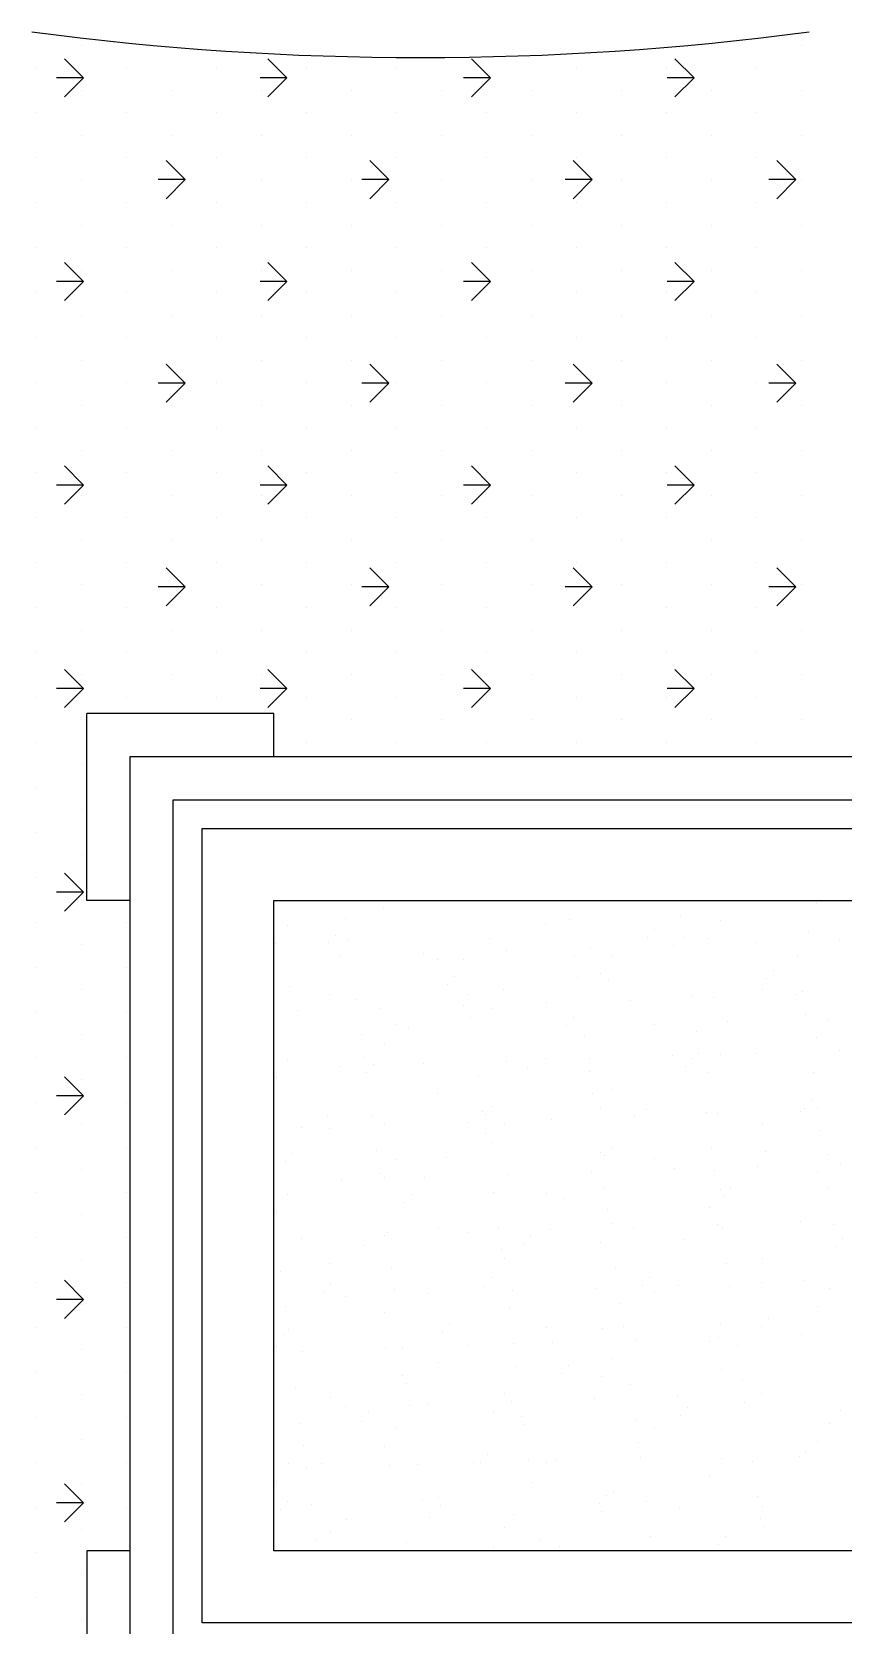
# Model space of a CAD drawing. Header units: inches. Extents: x 10.1 to 52.6, y 12.1 to 36.9.
# Drawn here: x 39.604 to 40.168, y 24.965 to 26.072 of the extents above; entities that cross this region are included whole.
import ezdxf

# ---------------------------------------------------------------- set-up
doc = ezdxf.new("R2010")
doc.units = ezdxf.units.IN
doc.header["$MEASUREMENT"] = 0
doc.layers.add('02', color=2, linetype='Continuous')
doc.layers.add('4', color=4, linetype='Continuous')

msp = doc.modelspace()

# ---------------------------------------------------------------- linework, layer by layer
at = {"layer": '02'}
for p, q in [((39.639, 26.0629), (39.639, 26.0629)), ((40.0765, 26.0629), (40.0765, 26.0629)), ((40.139, 26.0629), (40.139, 26.0629)), ((39.6077, 26.0473), (39.6077, 26.0473)), ((39.6401, 26.0402), (39.6269, 26.0534)), ((39.6702, 26.0473), (39.6702, 26.0473)), ((39.7327, 26.0473), (39.7327, 26.0473)), ((39.7815, 26.0402), (39.7683, 26.0534)), ((39.7952, 26.0473), (39.7952, 26.0473)), ((39.8577, 26.0473), (39.8577, 26.0473)), ((39.923, 26.0402), (39.9097, 26.0534)), ((39.9202, 26.0473), (39.9202, 26.0473)), ((39.9827, 26.0473), (39.9827, 26.0473)), ((40.0452, 26.0473), (40.0452, 26.0473)), ((40.0644, 26.0402), (40.0511, 26.0534)), ((40.1077, 26.0473), (40.1077, 26.0473)), ((39.6401, 26.0402), (39.6214, 26.0402)), ((39.6401, 26.0402), (39.6269, 26.0269)), ((39.7815, 26.0402), (39.7628, 26.0402)), ((39.7815, 26.0402), (39.7683, 26.0269)), ((39.923, 26.0402), (39.9042, 26.0402)), ((39.923, 26.0402), (39.9097, 26.0269)), ((40.0644, 26.0402), (40.0456, 26.0402)), ((40.0644, 26.0402), (40.0511, 26.0269)), ((39.639, 26.0316), (39.639, 26.0316)), ((39.7015, 26.0316), (39.7015, 26.0316)), ((39.764, 26.0316), (39.764, 26.0316)), ((39.8265, 26.0316), (39.8265, 26.0316)), ((39.889, 26.0316), (39.889, 26.0316)), ((39.9515, 26.0316), (39.9515, 26.0316)), ((40.014, 26.0316), (40.014, 26.0316)), ((40.0765, 26.0316), (40.0765, 26.0316)), ((40.139, 26.0316), (40.139, 26.0316)), ((39.6077, 26.016), (39.6077, 26.016)), ((39.6702, 26.016), (39.6702, 26.016)), ((39.7327, 26.016), (39.7327, 26.016)), ((39.7952, 26.016), (39.7952, 26.016)), ((39.8577, 26.016), (39.8577, 26.016)), ((39.9202, 26.016), (39.9202, 26.016)), ((39.9827, 26.016), (39.9827, 26.016)), ((40.0452, 26.016), (40.0452, 26.016)), ((40.1077, 26.016), (40.1077, 26.016)), ((39.639, 26.0004), (39.639, 26.0004)), ((39.7015, 26.0004), (39.7015, 26.0004)), ((39.764, 26.0004), (39.764, 26.0004)), ((39.8265, 26.0004), (39.8265, 26.0004)), ((39.889, 26.0004), (39.889, 26.0004)), ((39.9515, 26.0004), (39.9515, 26.0004)), ((40.014, 26.0004), (40.014, 26.0004)), ((40.0765, 26.0004), (40.0765, 26.0004)), ((40.139, 26.0004), (40.139, 26.0004)), ((39.6077, 25.9848), (39.6077, 25.9848)), ((39.6702, 25.9848), (39.6702, 25.9848)), ((39.7108, 25.9695), (39.6976, 25.9827)), ((39.7327, 25.9848), (39.7327, 25.9848)), ((39.7952, 25.9848), (39.7952, 25.9848)), ((39.8523, 25.9695), (39.839, 25.9827)), ((39.8577, 25.9848), (39.8577, 25.9848)), ((39.9202, 25.9848), (39.9202, 25.9848)), ((39.9937, 25.9695), (39.9804, 25.9827)), ((39.9827, 25.9848), (39.9827, 25.9848)), ((40.0452, 25.9848), (40.0452, 25.9848)), ((40.1077, 25.9848), (40.1077, 25.9848)), ((40.1351, 25.9695), (40.1218, 25.9827)), ((39.639, 25.9691), (39.639, 25.9691)), ((39.7108, 25.9695), (39.6921, 25.9695)), ((39.7108, 25.9695), (39.6976, 25.9562)), ((39.7015, 25.9691), (39.7015, 25.9691)), ((39.764, 25.9691), (39.764, 25.9691)), ((39.8265, 25.9691), (39.8265, 25.9691)), ((39.8523, 25.9695), (39.8335, 25.9695)), ((39.8523, 25.9695), (39.839, 25.9562)), ((39.889, 25.9691), (39.889, 25.9691)), ((39.9515, 25.9691), (39.9515, 25.9691)), ((39.9937, 25.9695), (39.9749, 25.9695)), ((39.9937, 25.9695), (39.9804, 25.9562)), ((40.014, 25.9691), (40.014, 25.9691)), ((40.0765, 25.9691), (40.0765, 25.9691)), ((40.1351, 25.9695), (40.1163, 25.9695)), ((40.1351, 25.9695), (40.1218, 25.9562)), ((40.139, 25.9691), (40.139, 25.9691)), ((39.6077, 25.9535), (39.6077, 25.9535)), ((39.6702, 25.9535), (39.6702, 25.9535)), ((39.7327, 25.9535), (39.7327, 25.9535)), ((39.7952, 25.9535), (39.7952, 25.9535)), ((39.8577, 25.9535), (39.8577, 25.9535)), ((39.9202, 25.9535), (39.9202, 25.9535)), ((39.9827, 25.9535), (39.9827, 25.9535)), ((40.0452, 25.9535), (40.0452, 25.9535)), ((40.1077, 25.9535), (40.1077, 25.9535)), ((39.639, 25.9379), (39.639, 25.9379)), ((39.7015, 25.9379), (39.7015, 25.9379)), ((39.764, 25.9379), (39.764, 25.9379)), ((39.8265, 25.9379), (39.8265, 25.9379)), ((39.889, 25.9379), (39.889, 25.9379)), ((39.9515, 25.9379), (39.9515, 25.9379)), ((40.014, 25.9379), (40.014, 25.9379)), ((40.0765, 25.9379), (40.0765, 25.9379)), ((40.139, 25.9379), (40.139, 25.9379)), ((39.6077, 25.9223), (39.6077, 25.9223)), ((39.6401, 25.8988), (39.6269, 25.912)), ((39.6702, 25.9223), (39.6702, 25.9223)), ((39.7327, 25.9223), (39.7327, 25.9223)), ((39.7815, 25.8988), (39.7683, 25.912)), ((39.7952, 25.9223), (39.7952, 25.9223)), ((39.8577, 25.9223), (39.8577, 25.9223)), ((39.923, 25.8988), (39.9097, 25.912)), ((39.9202, 25.9223), (39.9202, 25.9223)), ((39.9827, 25.9223), (39.9827, 25.9223)), ((40.0452, 25.9223), (40.0452, 25.9223)), ((40.0644, 25.8988), (40.0511, 25.912)), ((40.1077, 25.9223), (40.1077, 25.9223)), ((39.639, 25.9066), (39.639, 25.9066)), ((39.7015, 25.9066), (39.7015, 25.9066)), ((39.764, 25.9066), (39.764, 25.9066)), ((39.8265, 25.9066), (39.8265, 25.9066)), ((39.889, 25.9066), (39.889, 25.9066)), ((39.9515, 25.9066), (39.9515, 25.9066)), ((40.014, 25.9066), (40.014, 25.9066)), ((40.0765, 25.9066), (40.0765, 25.9066)), ((40.139, 25.9066), (40.139, 25.9066)), ((39.6077, 25.891), (39.6077, 25.891)), ((39.6401, 25.8988), (39.6214, 25.8988)), ((39.6401, 25.8988), (39.6269, 25.8855)), ((39.6702, 25.891), (39.6702, 25.891)), ((39.7327, 25.891), (39.7327, 25.891)), ((39.7815, 25.8988), (39.7628, 25.8988)), ((39.7815, 25.8988), (39.7683, 25.8855)), ((39.7952, 25.891), (39.7952, 25.891)), ((39.8577, 25.891), (39.8577, 25.891)), ((39.923, 25.8988), (39.9042, 25.8988)), ((39.923, 25.8988), (39.9097, 25.8855)), ((39.9202, 25.891), (39.9202, 25.891)), ((39.9827, 25.891), (39.9827, 25.891)), ((40.0452, 25.891), (40.0452, 25.891)), ((40.0644, 25.8988), (40.0456, 25.8988)), ((40.0644, 25.8988), (40.0511, 25.8855)), ((40.1077, 25.891), (40.1077, 25.891)), ((39.639, 25.8754), (39.639, 25.8754)), ((39.7015, 25.8754), (39.7015, 25.8754)), ((39.764, 25.8754), (39.764, 25.8754)), ((39.8265, 25.8754), (39.8265, 25.8754)), ((39.889, 25.8754), (39.889, 25.8754)), ((39.9515, 25.8754), (39.9515, 25.8754)), ((40.014, 25.8754), (40.014, 25.8754)), ((40.0765, 25.8754), (40.0765, 25.8754)), ((40.139, 25.8754), (40.139, 25.8754)), ((39.6077, 25.8598), (39.6077, 25.8598)), ((39.6702, 25.8598), (39.6702, 25.8598)), ((39.7327, 25.8598), (39.7327, 25.8598)), ((39.7952, 25.8598), (39.7952, 25.8598)), ((39.8577, 25.8598), (39.8577, 25.8598)), ((39.9202, 25.8598), (39.9202, 25.8598)), ((39.9827, 25.8598), (39.9827, 25.8598)), ((40.0452, 25.8598), (40.0452, 25.8598)), ((40.1077, 25.8598), (40.1077, 25.8598)), ((39.639, 25.8441), (39.639, 25.8441)), ((39.7108, 25.828), (39.6976, 25.8413)), ((39.7015, 25.8441), (39.7015, 25.8441)), ((39.764, 25.8441), (39.764, 25.8441)), ((39.8265, 25.8441), (39.8265, 25.8441)), ((39.8523, 25.828), (39.839, 25.8413)), ((39.889, 25.8441), (39.889, 25.8441)), ((39.9515, 25.8441), (39.9515, 25.8441)), ((39.9937, 25.828), (39.9804, 25.8413)), ((40.014, 25.8441), (40.014, 25.8441)), ((40.0765, 25.8441), (40.0765, 25.8441)), ((40.1351, 25.828), (40.1218, 25.8413)), ((40.139, 25.8441), (40.139, 25.8441)), ((39.6077, 25.8285), (39.6077, 25.8285)), ((39.6702, 25.8285), (39.6702, 25.8285)), ((39.7108, 25.828), (39.6921, 25.828)), ((39.7108, 25.828), (39.6976, 25.8148)), ((39.7327, 25.8285), (39.7327, 25.8285)), ((39.7952, 25.8285), (39.7952, 25.8285)), ((39.8523, 25.828), (39.8335, 25.828)), ((39.8523, 25.828), (39.839, 25.8148)), ((39.8577, 25.8285), (39.8577, 25.8285)), ((39.9202, 25.8285), (39.9202, 25.8285)), ((39.9937, 25.828), (39.9749, 25.828)), ((39.9937, 25.828), (39.9804, 25.8148)), ((39.9827, 25.8285), (39.9827, 25.8285)), ((40.0452, 25.8285), (40.0452, 25.8285)), ((40.1077, 25.8285), (40.1077, 25.8285)), ((40.1351, 25.828), (40.1163, 25.828)), ((40.1351, 25.828), (40.1218, 25.8148)), ((39.639, 25.8129), (39.639, 25.8129)), ((39.7015, 25.8129), (39.7015, 25.8129)), ((39.764, 25.8129), (39.764, 25.8129)), ((39.8265, 25.8129), (39.8265, 25.8129)), ((39.889, 25.8129), (39.889, 25.8129)), ((39.9515, 25.8129), (39.9515, 25.8129)), ((40.014, 25.8129), (40.014, 25.8129)), ((40.0765, 25.8129), (40.0765, 25.8129)), ((40.139, 25.8129), (40.139, 25.8129)), ((39.6077, 25.7973), (39.6077, 25.7973)), ((39.6702, 25.7973), (39.6702, 25.7973)), ((39.7327, 25.7973), (39.7327, 25.7973)), ((39.7952, 25.7973), (39.7952, 25.7973)), ((39.8577, 25.7973), (39.8577, 25.7973)), ((39.9202, 25.7973), (39.9202, 25.7973)), ((39.9827, 25.7973), (39.9827, 25.7973)), ((40.0452, 25.7973), (40.0452, 25.7973)), ((40.1077, 25.7973), (40.1077, 25.7973)), ((39.639, 25.7816), (39.639, 25.7816)), ((39.7015, 25.7816), (39.7015, 25.7816)), ((39.764, 25.7816), (39.764, 25.7816)), ((39.8265, 25.7816), (39.8265, 25.7816)), ((39.889, 25.7816), (39.889, 25.7816)), ((39.9515, 25.7816), (39.9515, 25.7816)), ((40.014, 25.7816), (40.014, 25.7816)), ((40.0765, 25.7816), (40.0765, 25.7816)), ((40.139, 25.7816), (40.139, 25.7816)), ((39.6401, 25.7573), (39.6269, 25.7706)), ((39.7815, 25.7573), (39.7683, 25.7706)), ((39.923, 25.7573), (39.9097, 25.7706)), ((40.0644, 25.7573), (40.0511, 25.7706)), ((39.6077, 25.766), (39.6077, 25.766)), ((39.6401, 25.7573), (39.6214, 25.7573)), ((39.6401, 25.7573), (39.6269, 25.7441)), ((39.6702, 25.766), (39.6702, 25.766)), ((39.7327, 25.766), (39.7327, 25.766)), ((39.7815, 25.7573), (39.7628, 25.7573)), ((39.7815, 25.7573), (39.7683, 25.7441)), ((39.7952, 25.766), (39.7952, 25.766)), ((39.8577, 25.766), (39.8577, 25.766)), ((39.923, 25.7573), (39.9042, 25.7573)), ((39.923, 25.7573), (39.9097, 25.7441)), ((39.9202, 25.766), (39.9202, 25.766)), ((39.9827, 25.766), (39.9827, 25.766)), ((40.0452, 25.766), (40.0452, 25.766)), ((40.0644, 25.7573), (40.0456, 25.7573)), ((40.0644, 25.7573), (40.0511, 25.7441)), ((40.1077, 25.766), (40.1077, 25.766)), ((39.639, 25.7504), (39.639, 25.7504)), ((39.7015, 25.7504), (39.7015, 25.7504)), ((39.764, 25.7504), (39.764, 25.7504)), ((39.8265, 25.7504), (39.8265, 25.7504)), ((39.889, 25.7504), (39.889, 25.7504)), ((39.9515, 25.7504), (39.9515, 25.7504)), ((40.014, 25.7504), (40.014, 25.7504)), ((40.0765, 25.7504), (40.0765, 25.7504)), ((40.139, 25.7504), (40.139, 25.7504)), ((39.6077, 25.7348), (39.6077, 25.7348)), ((39.6702, 25.7348), (39.6702, 25.7348)), ((39.7327, 25.7348), (39.7327, 25.7348)), ((39.7952, 25.7348), (39.7952, 25.7348)), ((39.8577, 25.7348), (39.8577, 25.7348)), ((39.9202, 25.7348), (39.9202, 25.7348)), ((39.9827, 25.7348), (39.9827, 25.7348)), ((40.0452, 25.7348), (40.0452, 25.7348)), ((40.1077, 25.7348), (40.1077, 25.7348)), ((39.639, 25.7191), (39.639, 25.7191)), ((39.7015, 25.7191), (39.7015, 25.7191)), ((39.764, 25.7191), (39.764, 25.7191)), ((39.8265, 25.7191), (39.8265, 25.7191)), ((39.889, 25.7191), (39.889, 25.7191)), ((39.9515, 25.7191), (39.9515, 25.7191)), ((40.014, 25.7191), (40.014, 25.7191)), ((40.0765, 25.7191), (40.0765, 25.7191)), ((40.139, 25.7191), (40.139, 25.7191)), ((39.6077, 25.7035), (39.6077, 25.7035)), ((39.6702, 25.7035), (39.6702, 25.7035)), ((39.7327, 25.7035), (39.7327, 25.7035)), ((39.7952, 25.7035), (39.7952, 25.7035)), ((39.8577, 25.7035), (39.8577, 25.7035)), ((39.9202, 25.7035), (39.9202, 25.7035)), ((39.9827, 25.7035), (39.9827, 25.7035)), ((40.0452, 25.7035), (40.0452, 25.7035)), ((40.1077, 25.7035), (40.1077, 25.7035)), ((39.7108, 25.6866), (39.6976, 25.6999)), ((39.8523, 25.6866), (39.839, 25.6999)), ((39.9937, 25.6866), (39.9804, 25.6999)), ((40.1351, 25.6866), (40.1218, 25.6999)), ((39.639, 25.6879), (39.639, 25.6879)), ((39.7108, 25.6866), (39.6921, 25.6866)), ((39.7108, 25.6866), (39.6976, 25.6734)), ((39.7015, 25.6879), (39.7015, 25.6879)), ((39.764, 25.6879), (39.764, 25.6879)), ((39.8265, 25.6879), (39.8265, 25.6879)), ((39.8523, 25.6866), (39.8335, 25.6866)), ((39.8523, 25.6866), (39.839, 25.6734)), ((39.889, 25.6879), (39.889, 25.6879)), ((39.9515, 25.6879), (39.9515, 25.6879)), ((39.9937, 25.6866), (39.9749, 25.6866)), ((39.9937, 25.6866), (39.9804, 25.6734)), ((40.014, 25.6879), (40.014, 25.6879)), ((40.0765, 25.6879), (40.0765, 25.6879)), ((40.1351, 25.6866), (40.1163, 25.6866)), ((40.1351, 25.6866), (40.1218, 25.6734)), ((40.139, 25.6879), (40.139, 25.6879)), ((39.6077, 25.6723), (39.6077, 25.6723)), ((39.6702, 25.6723), (39.6702, 25.6723)), ((39.7327, 25.6723), (39.7327, 25.6723)), ((39.7952, 25.6723), (39.7952, 25.6723)), ((39.8577, 25.6723), (39.8577, 25.6723)), ((39.9202, 25.6723), (39.9202, 25.6723)), ((39.9827, 25.6723), (39.9827, 25.6723)), ((40.0452, 25.6723), (40.0452, 25.6723)), ((40.1077, 25.6723), (40.1077, 25.6723)), ((39.639, 25.6566), (39.639, 25.6566)), ((39.7015, 25.6566), (39.7015, 25.6566)), ((39.764, 25.6566), (39.764, 25.6566)), ((39.8265, 25.6566), (39.8265, 25.6566)), ((39.889, 25.6566), (39.889, 25.6566)), ((39.9515, 25.6566), (39.9515, 25.6566)), ((40.014, 25.6566), (40.014, 25.6566)), ((40.0765, 25.6566), (40.0765, 25.6566)), ((40.139, 25.6566), (40.139, 25.6566)), ((39.6077, 25.641), (39.6077, 25.641)), ((39.6702, 25.641), (39.6702, 25.641)), ((39.7327, 25.641), (39.7327, 25.641)), ((39.7952, 25.641), (39.7952, 25.641)), ((39.8577, 25.641), (39.8577, 25.641)), ((39.9202, 25.641), (39.9202, 25.641)), ((39.9827, 25.641), (39.9827, 25.641)), ((40.0452, 25.641), (40.0452, 25.641)), ((40.1077, 25.641), (40.1077, 25.641)), ((39.6401, 25.6159), (39.6269, 25.6292)), ((39.639, 25.6254), (39.639, 25.6254)), ((39.7015, 25.6254), (39.7015, 25.6254)), ((39.764, 25.6254), (39.764, 25.6254)), ((39.7815, 25.6159), (39.7683, 25.6292)), ((39.8265, 25.6254), (39.8265, 25.6254)), ((39.889, 25.6254), (39.889, 25.6254)), ((39.923, 25.6159), (39.9097, 25.6292)), ((39.9515, 25.6254), (39.9515, 25.6254)), ((40.014, 25.6254), (40.014, 25.6254)), ((40.0644, 25.6159), (40.0511, 25.6292)), ((40.0765, 25.6254), (40.0765, 25.6254)), ((40.139, 25.6254), (40.139, 25.6254)), ((39.6401, 25.6159), (39.6214, 25.6159)), ((39.6401, 25.6159), (39.6269, 25.6027)), ((39.7815, 25.6159), (39.7628, 25.6159)), ((39.7815, 25.6159), (39.7683, 25.6027)), ((39.923, 25.6159), (39.9042, 25.6159)), ((39.923, 25.6159), (39.9097, 25.6027)), ((40.0644, 25.6159), (40.0456, 25.6159)), ((40.0644, 25.6159), (40.0511, 25.6027)), ((39.6077, 25.6098), (39.6077, 25.6098)), ((39.6702, 25.6098), (39.6702, 25.6098)), ((39.7327, 25.6098), (39.7327, 25.6098)), ((39.7952, 25.6098), (39.7952, 25.6098)), ((39.8577, 25.6098), (39.8577, 25.6098)), ((39.9202, 25.6098), (39.9202, 25.6098)), ((39.9827, 25.6098), (39.9827, 25.6098)), ((40.0452, 25.6098), (40.0452, 25.6098)), ((40.1077, 25.6098), (40.1077, 25.6098)), ((39.639, 25.5941), (39.639, 25.5941)), ((39.8265, 25.5941), (39.8265, 25.5941)), ((39.889, 25.5941), (39.889, 25.5941)), ((39.9515, 25.5941), (39.9515, 25.5941)), ((40.014, 25.5941), (40.014, 25.5941)), ((40.0765, 25.5941), (40.0765, 25.5941)), ((40.139, 25.5941), (40.139, 25.5941)), ((39.6077, 25.5785), (39.6077, 25.5785)), ((39.7952, 25.5785), (39.7952, 25.5785)), ((39.8577, 25.5785), (39.8577, 25.5785)), ((39.9202, 25.5785), (39.9202, 25.5785)), ((39.9827, 25.5785), (39.9827, 25.5785)), ((40.0452, 25.5785), (40.0452, 25.5785)), ((40.1077, 25.5785), (40.1077, 25.5785)), ((39.639, 25.5629), (39.639, 25.5629)), ((39.6077, 25.5473), (39.6077, 25.5473)), ((39.7025, 24.947), (39.7025, 25.5387)), ((39.7025, 25.5387), (40.6712, 25.5387)), ((39.639, 25.5316), (39.639, 25.5316)), ((39.6077, 25.516), (39.6077, 25.516)), ((39.7225, 24.967), (39.7225, 25.5187)), ((39.7225, 25.5187), (40.6512, 25.5187)), ((39.639, 25.5004), (39.639, 25.5004)), ((39.6077, 25.4848), (39.6077, 25.4848)), ((39.6401, 25.4745), (39.6269, 25.4877)), ((39.6401, 25.4745), (39.6214, 25.4745)), ((39.6401, 25.4745), (39.6269, 25.4612)), ((39.639, 25.4691), (39.639, 25.4691)), ((39.7725, 25.017), (39.7725, 25.4687)), ((39.7725, 25.4687), (40.6012, 25.4687)), ((39.8489, 25.4631), (39.8489, 25.4631)), ((39.8985, 25.4683), (39.8985, 25.4683)), ((40.0551, 25.4585), (40.0551, 25.4585)), ((40.1496, 25.4666), (40.1496, 25.4666)), ((39.6077, 25.4535), (39.6077, 25.4535)), ((39.6702, 25.4535), (39.6702, 25.4535)), ((39.7819, 25.4515), (39.7819, 25.4515)), ((39.8224, 25.4563), (39.8224, 25.4563)), ((39.9613, 25.4521), (39.9613, 25.4521)), ((39.9779, 25.4552), (39.9779, 25.4552)), ((40.0372, 25.4488), (40.0372, 25.4488)), ((40.0825, 25.455), (40.0825, 25.455)), ((39.639, 25.4379), (39.639, 25.4379)), ((39.7738, 25.4389), (39.7738, 25.4389)), ((39.8104, 25.4392), (39.8104, 25.4392)), ((39.8155, 25.4447), (39.8155, 25.4447)), ((39.8245, 25.4407), (39.8245, 25.4407)), ((39.9221, 25.4421), (39.9221, 25.4421)), ((39.9923, 25.4357), (39.9923, 25.4357)), ((40.0321, 25.4433), (40.0321, 25.4433)), ((40.0501, 25.4376), (40.0501, 25.4376)), ((40.0572, 25.4429), (40.0572, 25.4429)), ((40.0745, 25.4424), (40.0745, 25.4424)), ((40.1079, 25.4395), (40.1079, 25.4395)), ((40.1438, 25.4462), (40.1438, 25.4462)), ((40.1657, 25.4414), (40.1657, 25.4414)), ((39.8188, 25.43), (39.8188, 25.43)), ((39.8766, 25.4319), (39.8766, 25.4319)), ((39.8862, 25.4279), (39.8862, 25.4279)), ((39.9039, 25.4276), (39.9039, 25.4276)), ((39.9344, 25.4338), (39.9344, 25.4338)), ((39.9811, 25.4308), (39.9811, 25.4308)), ((40.0074, 25.4308), (40.0074, 25.4308)), ((40.1366, 25.4298), (40.1366, 25.4298)), ((39.6077, 25.4223), (39.6077, 25.4223)), ((39.6702, 25.4223), (39.6702, 25.4223)), ((39.8982, 25.416), (39.8982, 25.416)), ((39.9832, 25.4152), (39.9832, 25.4152)), ((39.9994, 25.4182), (39.9994, 25.4182)), ((40.0047, 25.4134), (40.0047, 25.4134)), ((40.1148, 25.4146), (40.1148, 25.4146)), ((40.1199, 25.4201), (40.1199, 25.4201)), ((39.639, 25.4066), (39.639, 25.4066)), ((39.7831, 25.4093), (39.7831, 25.4093)), ((39.8111, 25.4037), (39.8111, 25.4037)), ((39.8931, 25.4105), (39.8931, 25.4105)), ((39.9071, 25.4032), (39.9071, 25.4032)), ((39.9323, 25.4066), (39.9323, 25.4066)), ((40.1117, 25.4071), (40.1117, 25.4071)), ((40.1356, 25.4033), (40.1356, 25.4033)), ((40.1398, 25.4054), (40.1398, 25.4054)), ((39.7888, 25.392), (39.7888, 25.392)), ((39.8298, 25.3999), (39.8298, 25.3999)), ((39.8466, 25.3938), (39.8466, 25.3938)), ((39.9044, 25.3957), (39.9044, 25.3957)), ((39.9242, 25.3939), (39.9242, 25.3939)), ((39.9622, 25.3976), (39.9622, 25.3976)), ((40.02, 25.3995), (40.02, 25.3995)), ((40.0626, 25.4021), (40.0626, 25.4021)), ((40.0778, 25.4014), (40.0778, 25.4014)), ((39.6077, 25.391), (39.6077, 25.391)), ((39.6702, 25.391), (39.6702, 25.391)), ((39.8572, 25.3823), (39.8572, 25.3823)), ((39.8657, 25.3806), (39.8657, 25.3806)), ((39.9091, 25.3876), (39.9091, 25.3876)), ((39.9758, 25.3818), (39.9758, 25.3818)), ((39.9808, 25.3873), (39.9808, 25.3873)), ((40.0366, 25.3829), (40.0366, 25.3829)), ((40.0874, 25.3847), (40.0874, 25.3847)), ((40.1419, 25.3898), (40.1419, 25.3898)), ((40.1578, 25.3858), (40.1578, 25.3858)), ((39.639, 25.3754), (39.639, 25.3754)), ((39.833, 25.3755), (39.833, 25.3755)), ((39.8491, 25.3697), (39.8491, 25.3697)), ((39.9885, 25.3745), (39.9885, 25.3745)), ((40.0658, 25.3778), (40.0658, 25.3778)), ((40.1498, 25.3732), (40.1498, 25.3732)), ((39.6077, 25.3598), (39.6077, 25.3598)), ((39.6702, 25.3598), (39.6702, 25.3598)), ((39.7821, 25.3581), (39.7821, 25.3581)), ((39.8351, 25.3599), (39.8351, 25.3599)), ((39.9615, 25.3587), (39.9615, 25.3587)), ((39.9919, 25.3589), (39.9919, 25.3589)), ((40.0497, 25.3608), (40.0497, 25.3608)), ((40.0635, 25.3586), (40.0635, 25.3586)), ((40.0678, 25.3621), (40.0678, 25.3621)), ((40.0827, 25.3616), (40.0827, 25.3616)), ((40.1075, 25.3627), (40.1075, 25.3627)), ((40.1653, 25.3646), (40.1653, 25.3646)), ((39.8185, 25.3533), (39.8185, 25.3533)), ((39.8367, 25.349), (39.8367, 25.349)), ((39.8418, 25.3545), (39.8418, 25.3545)), ((39.8763, 25.3552), (39.8763, 25.3552)), ((39.9341, 25.3571), (39.9341, 25.3571)), ((39.9484, 25.3519), (39.9484, 25.3519)), ((39.9917, 25.3501), (39.9917, 25.3501)), ((40.0584, 25.3531), (40.0584, 25.3531)), ((40.0747, 25.349), (40.0747, 25.349)), ((40.1472, 25.3491), (40.1472, 25.3491)), ((39.6401, 25.3331), (39.6269, 25.3463)), ((39.639, 25.3441), (39.639, 25.3441)), ((39.774, 25.3455), (39.774, 25.3455)), ((39.9145, 25.3468), (39.9145, 25.3468)), ((40.0076, 25.3374), (40.0076, 25.3374)), ((39.6077, 25.3285), (39.6077, 25.3285)), ((39.6401, 25.3331), (39.6214, 25.3331)), ((39.6401, 25.3331), (39.6269, 25.3198)), ((39.6702, 25.3285), (39.6702, 25.3285)), ((39.8864, 25.3345), (39.8864, 25.3345)), ((39.9245, 25.3258), (39.9245, 25.3258)), ((39.9938, 25.3345), (39.9938, 25.3345)), ((40.1462, 25.3299), (40.1462, 25.3299)), ((39.8094, 25.3191), (39.8094, 25.3191)), ((39.8405, 25.3192), (39.8405, 25.3192)), ((39.9073, 25.3147), (39.9073, 25.3147)), ((39.9177, 25.3224), (39.9177, 25.3224)), ((39.9194, 25.3203), (39.9194, 25.3203)), ((39.9651, 25.3166), (39.9651, 25.3166)), ((39.9995, 25.3247), (39.9995, 25.3247)), ((40.0229, 25.3185), (40.0229, 25.3185)), ((40.0311, 25.3232), (40.0311, 25.3232)), ((40.0732, 25.3214), (40.0732, 25.3214)), ((40.0807, 25.3204), (40.0807, 25.3204)), ((40.1385, 25.3223), (40.1385, 25.3223)), ((40.1411, 25.3244), (40.1411, 25.3244)), ((40.1504, 25.3247), (40.1504, 25.3247)), ((39.639, 25.3129), (39.639, 25.3129)), ((39.7917, 25.3109), (39.7917, 25.3109)), ((39.8112, 25.3102), (39.8112, 25.3102)), ((39.8495, 25.3128), (39.8495, 25.3128)), ((39.9198, 25.3068), (39.9198, 25.3068)), ((39.9325, 25.3131), (39.9325, 25.3131)), ((40.1119, 25.3137), (40.1119, 25.3137)), ((40.1525, 25.309), (40.1525, 25.309)), ((39.6077, 25.2973), (39.6077, 25.2973)), ((39.6702, 25.2973), (39.6702, 25.2973)), ((39.7855, 25.293), (39.7855, 25.293)), ((39.8437, 25.2948), (39.8437, 25.2948)), ((39.9244, 25.3005), (39.9244, 25.3005)), ((39.9992, 25.2937), (39.9992, 25.2937)), ((40.0072, 25.2971), (40.0072, 25.2971)), ((40.0764, 25.297), (40.0764, 25.297)), ((40.1138, 25.2945), (40.1138, 25.2945)), ((40.158, 25.2924), (40.158, 25.2924)), ((39.639, 25.2816), (39.639, 25.2816)), ((39.7804, 25.2875), (39.7804, 25.2875)), ((39.8573, 25.2889), (39.8573, 25.2889)), ((39.8921, 25.2904), (39.8921, 25.2904)), ((40.0021, 25.2916), (40.0021, 25.2916)), ((40.0368, 25.2895), (40.0368, 25.2895)), ((40.0507, 25.2823), (40.0507, 25.2823)), ((40.0785, 25.2814), (40.0785, 25.2814)), ((40.1085, 25.2842), (40.1085, 25.2842)), ((40.1663, 25.2861), (40.1663, 25.2861)), ((39.8195, 25.2748), (39.8195, 25.2748)), ((39.8457, 25.2792), (39.8457, 25.2792)), ((39.8493, 25.2763), (39.8493, 25.2763)), ((39.8773, 25.2766), (39.8773, 25.2766)), ((39.9351, 25.2785), (39.9351, 25.2785)), ((39.9929, 25.2804), (39.9929, 25.2804)), ((40.1499, 25.2798), (40.1499, 25.2798)), ((39.6077, 25.266), (39.6077, 25.266)), ((39.6702, 25.266), (39.6702, 25.266)), ((39.7822, 25.2647), (39.7822, 25.2647)), ((39.8631, 25.2588), (39.8631, 25.2588)), ((39.8681, 25.2643), (39.8681, 25.2643)), ((39.9251, 25.2661), (39.9251, 25.2661)), ((39.9617, 25.2653), (39.9617, 25.2653)), ((39.9747, 25.2617), (39.9747, 25.2617)), ((40.0024, 25.2693), (40.0024, 25.2693)), ((40.0829, 25.2682), (40.0829, 25.2682)), ((40.0848, 25.2629), (40.0848, 25.2629)), ((40.0898, 25.2684), (40.0898, 25.2684)), ((40.1579, 25.2683), (40.1579, 25.2683)), ((39.639, 25.2504), (39.639, 25.2504)), ((39.7742, 25.252), (39.7742, 25.252)), ((40.0044, 25.2537), (40.0044, 25.2537)), ((40.0748, 25.2555), (40.0748, 25.2555)), ((39.8511, 25.2384), (39.8511, 25.2384)), ((39.8865, 25.241), (39.8865, 25.241)), ((39.907, 25.238), (39.907, 25.238)), ((39.9283, 25.2417), (39.9283, 25.2417)), ((39.9648, 25.2399), (39.9648, 25.2399)), ((40.0078, 25.244), (40.0078, 25.244)), ((40.0226, 25.2417), (40.0226, 25.2417)), ((40.0804, 25.2436), (40.0804, 25.2436)), ((40.0838, 25.2406), (40.0838, 25.2406)), ((40.1382, 25.2455), (40.1382, 25.2455)), ((40.1611, 25.2439), (40.1611, 25.2439)), ((39.6077, 25.2348), (39.6077, 25.2348)), ((39.6702, 25.2348), (39.6702, 25.2348)), ((39.7913, 25.2342), (39.7913, 25.2342)), ((39.8357, 25.229), (39.8357, 25.229)), ((39.8491, 25.2361), (39.8491, 25.2361)), ((39.9304, 25.2261), (39.9304, 25.2261)), ((39.9458, 25.2301), (39.9458, 25.2301)), ((39.9508, 25.2356), (39.9508, 25.2356)), ((39.9997, 25.2313), (39.9997, 25.2313)), ((40.0574, 25.2331), (40.0574, 25.2331)), ((40.1631, 25.2283), (40.1631, 25.2283)), ((40.1674, 25.2342), (40.1674, 25.2342)), ((39.639, 25.2191), (39.639, 25.2191)), ((39.8114, 25.2168), (39.8114, 25.2168)), ((39.9326, 25.2197), (39.9326, 25.2197)), ((40.087, 25.2162), (40.087, 25.2162)), ((40.1121, 25.2203), (40.1121, 25.2203)), ((39.6077, 25.2035), (39.6077, 25.2035)), ((39.6401, 25.1916), (39.6269, 25.2049)), ((39.6702, 25.2035), (39.6702, 25.2035)), ((39.7771, 25.2108), (39.7771, 25.2108)), ((39.8543, 25.214), (39.8543, 25.214)), ((39.9246, 25.2071), (39.9246, 25.2071)), ((40.0098, 25.213), (40.0098, 25.213)), ((40.0335, 25.207), (40.0335, 25.207)), ((40.1114, 25.2032), (40.1114, 25.2032)), ((40.1401, 25.2044), (40.1401, 25.2044)), ((39.8067, 25.1973), (39.8067, 25.1973)), ((39.8118, 25.2029), (39.8118, 25.2029)), ((39.8224, 25.1937), (39.8224, 25.1937)), ((39.8564, 25.1984), (39.8564, 25.1984)), ((39.8802, 25.1956), (39.8802, 25.1956)), ((39.9184, 25.2003), (39.9184, 25.2003)), ((39.938, 25.1975), (39.938, 25.1975)), ((39.9958, 25.1994), (39.9958, 25.1994)), ((40.0284, 25.2014), (40.0284, 25.2014)), ((40.0369, 25.1961), (40.0369, 25.1961)), ((40.0536, 25.2013), (40.0536, 25.2013)), ((40.0891, 25.2006), (40.0891, 25.2006)), ((40.1582, 25.199), (40.1582, 25.199)), ((39.6401, 25.1916), (39.6214, 25.1916)), ((39.6401, 25.1916), (39.6269, 25.1784)), ((39.639, 25.1879), (39.639, 25.1879)), ((39.7803, 25.1864), (39.7803, 25.1864)), ((39.8495, 25.1828), (39.8495, 25.1828)), ((39.9358, 25.1853), (39.9358, 25.1853)), ((40.013, 25.1886), (40.013, 25.1886)), ((40.1501, 25.1863), (40.1501, 25.1863)), ((39.6077, 25.1723), (39.6077, 25.1723)), ((39.6702, 25.1723), (39.6702, 25.1723)), ((39.7823, 25.1707), (39.7823, 25.1707)), ((39.8945, 25.1742), (39.8945, 25.1742)), ((39.9618, 25.1718), (39.9618, 25.1718)), ((40.0011, 25.1716), (40.0011, 25.1716)), ((40.0151, 25.173), (40.0151, 25.173)), ((40.0831, 25.1748), (40.0831, 25.1748)), ((40.1111, 25.1727), (40.1111, 25.1727)), ((40.1162, 25.1783), (40.1162, 25.1783)), ((39.7794, 25.1675), (39.7794, 25.1675)), ((39.8894, 25.1686), (39.8894, 25.1686)), ((39.908, 25.1594), (39.908, 25.1594)), ((39.939, 25.1609), (39.939, 25.1609)), ((39.9658, 25.1613), (39.9658, 25.1613)), ((40.0236, 25.1632), (40.0236, 25.1632)), ((40.075, 25.1621), (40.075, 25.1621)), ((40.0814, 25.1651), (40.0814, 25.1651)), ((40.0945, 25.1599), (40.0945, 25.1599)), ((40.1392, 25.167), (40.1392, 25.167)), ((39.639, 25.1566), (39.639, 25.1566)), ((39.7743, 25.1586), (39.7743, 25.1586)), ((39.7923, 25.1557), (39.7923, 25.1557)), ((39.8501, 25.1575), (39.8501, 25.1575)), ((39.8617, 25.1577), (39.8617, 25.1577)), ((40.0079, 25.1505), (40.0079, 25.1505)), ((39.6077, 25.141), (39.6077, 25.141)), ((39.6702, 25.141), (39.6702, 25.141)), ((39.862, 25.1388), (39.862, 25.1388)), ((39.8867, 25.1476), (39.8867, 25.1476)), ((39.941, 25.1453), (39.941, 25.1453)), ((39.9721, 25.1399), (39.9721, 25.1399)), ((39.9771, 25.1455), (39.9771, 25.1455)), ((39.9999, 25.1379), (39.9999, 25.1379)), ((40.0837, 25.1429), (40.0837, 25.1429)), ((39.7877, 25.13), (39.7877, 25.13)), ((39.8649, 25.1333), (39.8649, 25.1333)), ((39.9328, 25.1263), (39.9328, 25.1263)), ((40.0204, 25.1322), (40.0204, 25.1322)), ((40.0977, 25.1355), (40.0977, 25.1355)), ((40.111, 25.1264), (40.111, 25.1264)), ((39.639, 25.1254), (39.639, 25.1254)), ((39.8116, 25.1234), (39.8116, 25.1234)), ((39.822, 25.117), (39.822, 25.117)), ((39.867, 25.1177), (39.867, 25.1177)), ((39.8798, 25.1189), (39.8798, 25.1189)), ((39.9376, 25.1208), (39.9376, 25.1208)), ((39.9954, 25.1227), (39.9954, 25.1227)), ((40.0532, 25.1245), (40.0532, 25.1245)), ((40.0598, 25.1168), (40.0598, 25.1168)), ((40.0997, 25.1199), (40.0997, 25.1199)), ((39.6077, 25.1098), (39.6077, 25.1098)), ((39.6702, 25.1098), (39.6702, 25.1098)), ((39.7909, 25.1056), (39.7909, 25.1056)), ((39.8331, 25.1071), (39.8331, 25.1071)), ((39.8381, 25.1127), (39.8381, 25.1127)), ((39.9247, 25.1136), (39.9247, 25.1136)), ((39.9447, 25.1101), (39.9447, 25.1101)), ((39.9464, 25.1046), (39.9464, 25.1046)), ((40.0236, 25.1078), (40.0236, 25.1078)), ((40.0548, 25.1112), (40.0548, 25.1112)), ((40.1583, 25.1056), (40.1583, 25.1056)), ((40.1664, 25.1142), (40.1664, 25.1142)), ((39.639, 25.0941), (39.639, 25.0941)), ((39.8577, 25.1021), (39.8577, 25.1021)), ((40.0371, 25.1026), (40.0371, 25.1026)), ((40.1503, 25.0929), (40.1503, 25.0929)), ((39.793, 25.09), (39.793, 25.09)), ((39.8496, 25.0894), (39.8496, 25.0894)), ((39.9208, 25.084), (39.9208, 25.084)), ((40.0257, 25.0922), (40.0257, 25.0922)), ((40.0274, 25.0814), (40.0274, 25.0814)), ((40.1374, 25.0825), (40.1374, 25.0825)), ((40.1421, 25.086), (40.1421, 25.086)), ((39.6077, 25.0785), (39.6077, 25.0785)), ((39.6702, 25.0785), (39.6702, 25.0785)), ((39.7826, 25.0778), (39.7826, 25.0778)), ((39.7953, 25.0746), (39.7953, 25.0746)), ((39.8057, 25.0773), (39.8057, 25.0773)), ((39.8531, 25.0765), (39.8531, 25.0765)), ((39.8724, 25.0769), (39.8724, 25.0769)), ((39.9109, 25.0784), (39.9109, 25.0784)), ((39.9157, 25.0784), (39.9157, 25.0784)), ((39.9496, 25.0802), (39.9496, 25.0802)), ((39.962, 25.0784), (39.962, 25.0784)), ((39.9687, 25.0803), (39.9687, 25.0803)), ((40.0832, 25.0813), (40.0832, 25.0813)), ((40.1051, 25.0791), (40.1051, 25.0791)), ((39.6401, 25.0502), (39.6269, 25.0635)), ((39.639, 25.0629), (39.639, 25.0629)), ((39.7745, 25.0652), (39.7745, 25.0652)), ((39.9517, 25.0646), (39.9517, 25.0646)), ((40.0752, 25.0687), (40.0752, 25.0687)), ((39.6401, 25.0502), (39.6214, 25.0502)), ((39.6401, 25.0502), (39.6269, 25.037)), ((39.7818, 25.0512), (39.7818, 25.0512)), ((39.7983, 25.0492), (39.7983, 25.0492)), ((39.8756, 25.0525), (39.8756, 25.0525)), ((39.8869, 25.0542), (39.8869, 25.0542)), ((39.8884, 25.0486), (39.8884, 25.0486)), ((39.9984, 25.0497), (39.9984, 25.0497)), ((40.0035, 25.0553), (40.0035, 25.0553)), ((40.0081, 25.0571), (40.0081, 25.0571)), ((40.0311, 25.0515), (40.0311, 25.0515)), ((40.1083, 25.0547), (40.1083, 25.0547)), ((39.6077, 25.0473), (39.6077, 25.0473)), ((39.6702, 25.0473), (39.6702, 25.0473)), ((39.7767, 25.0456), (39.7767, 25.0456)), ((39.823, 25.0385), (39.823, 25.0385)), ((39.8808, 25.0403), (39.8808, 25.0403)), ((39.9386, 25.0422), (39.9386, 25.0422)), ((40, 25.0445), (40, 25.0445)), ((40.0542, 25.046), (40.0542, 25.046)), ((40.1104, 25.0391), (40.1104, 25.0391)), ((40.112, 25.0479), (40.112, 25.0479)), ((39.639, 25.0316), (39.639, 25.0316)), ((39.8117, 25.03), (39.8117, 25.03)), ((39.933, 25.0329), (39.933, 25.0329)), ((40.0343, 25.0271), (40.0343, 25.0271)), ((40.0862, 25.0266), (40.0862, 25.0266)), ((40.1124, 25.0335), (40.1124, 25.0335)), ((39.6077, 25.016), (39.6077, 25.016)), ((40.6012, 25.017), (39.7725, 25.017)), ((39.8015, 25.0249), (39.8015, 25.0249)), ((39.8645, 25.0225), (39.8645, 25.0225)), ((39.9249, 25.0202), (39.9249, 25.0202)), ((39.957, 25.0238), (39.957, 25.0238)), ((39.9711, 25.0199), (39.9711, 25.0199)), ((40.0811, 25.0211), (40.0811, 25.0211)), ((39.639, 25.0004), (39.639, 25.0004)), ((39.6077, 24.9848), (39.6077, 24.9848)), ((39.639, 24.9691), (39.639, 24.9691)), ((40.6512, 24.967), (39.7225, 24.967))]:
    msp.add_line(p, q, dxfattribs=at)
at = {"layer": '4'}
for p, q in [((39.7725, 25.5987), (39.6425, 25.5987)), ((39.6425, 25.4687), (39.6425, 25.5987)), ((39.7725, 25.5687), (39.7725, 25.5987)), ((39.6725, 24.917), (39.6725, 25.5687)), ((39.6725, 25.5687), (40.7012, 25.5687)), ((39.6725, 25.4687), (39.6425, 25.4687)), ((39.6725, 25.017), (39.6425, 25.017)), ((39.6425, 25.017), (39.6425, 24.887))]:
    msp.add_line(p, q, dxfattribs=at)
msp.add_arc((39.8743, 28.1055), 2.0512, 262.4363, 277.5637, dxfattribs=at)

doc.saveas('drawing.dxf')
